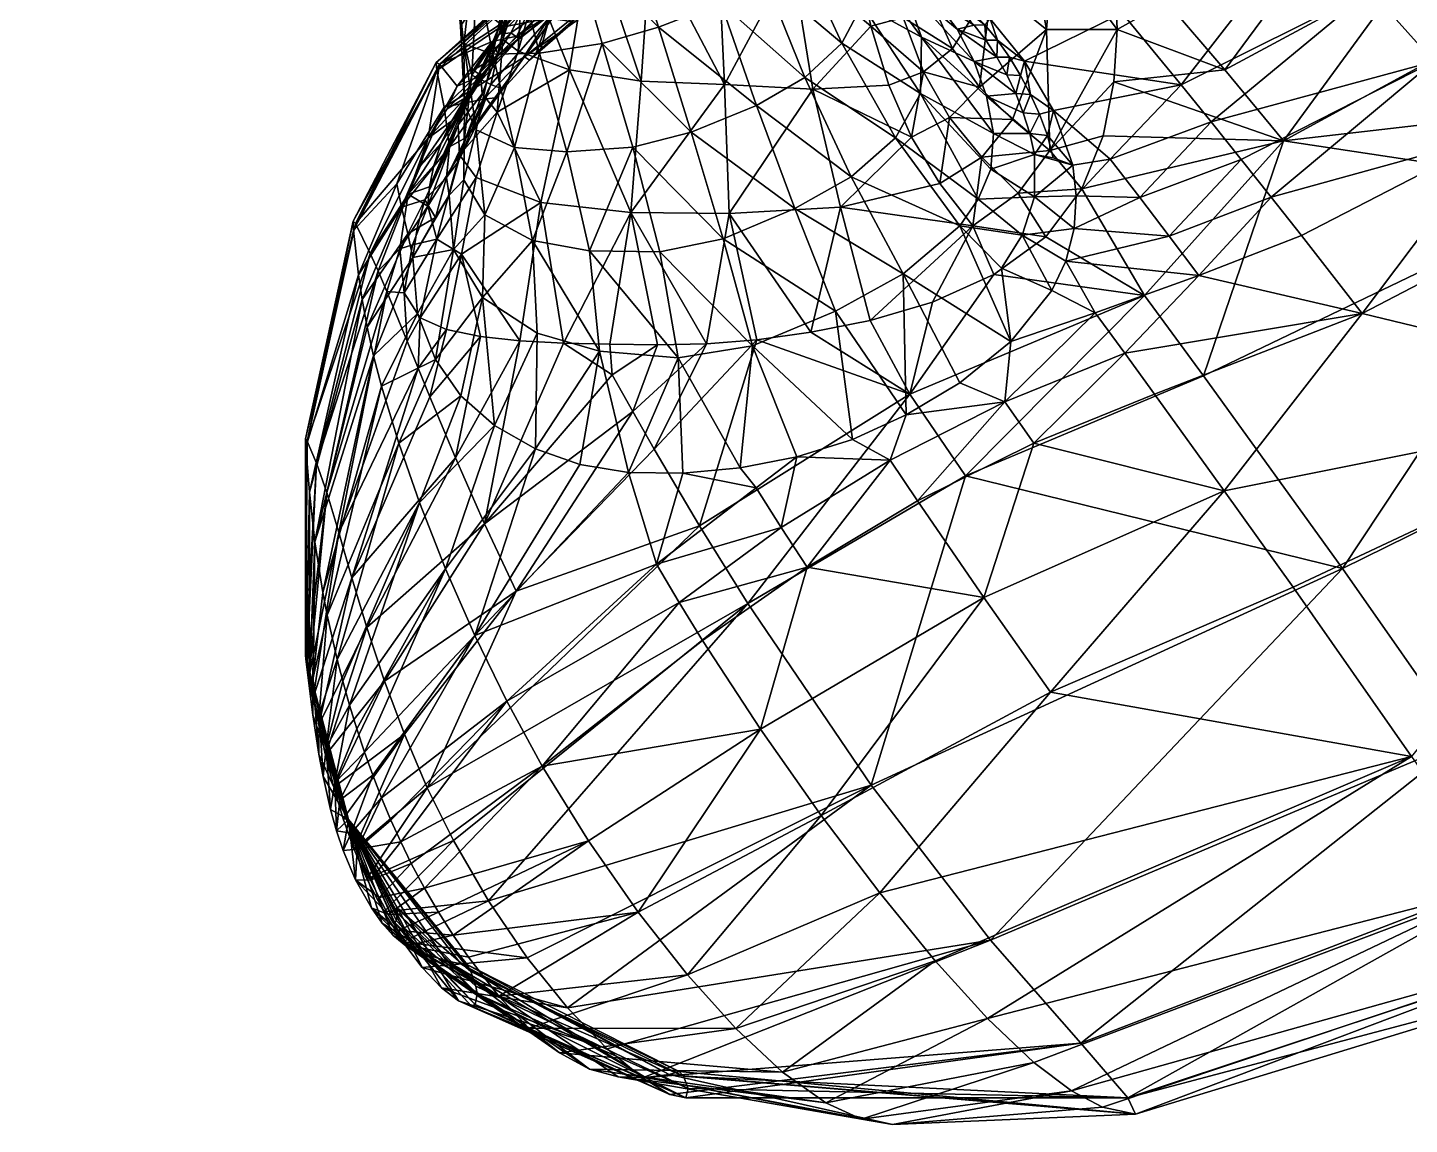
# Model space of a CAD drawing. Extents: x -12.5 to 6.2, y -8.7 to 9.9.
# Drawn here: x -11.25 to -5.4, y -8.71 to -4.06 of the extents above; entities that cross this region are included whole.
import ezdxf

# ---------------------------------------------------------------- set-up
doc = ezdxf.new("R2010")
doc.units = 0
doc.layers.add('OBJ001', color=253, linetype='CONTINUOUS')

# ---------------------------------------------------------------- blocks, each defined once
blk = doc.blocks.new('OBJECT__0')
at = {"layer": 'OBJ001', "color": 253}
mesh = blk.add_polyface(dxfattribs=at)
corners = [(-9.52124, -4.209106, -7.496587), (-8.901859, -3.675706, -7.879607), (-9.518511, -4.242079, -7.844202), (-9.50822, -4.216487, -7.125957), (-9.433388, -4.309454, -6.694814), (-9.284229, -4.119644, -6.708961), (-9.428022, -4.473438, -6.384058), (-9.334075, -4.248829, -6.321362), (-9.279944, -4.122041, -6.300975), (-9.292383, -4.167626, -6.355862), (-9.384477, -4.352836, -6.431524), (-9.298624, -4.230077, -6.448175), (-9.25806, -4.17731, -6.556199), (-9.365708, -4.2409, -6.663258), (-9.331092, -4.264482, -6.554528), (-9.234625, -4.057561, -8.998099), (-9.355632, -3.95998, -9.267819), (-9.37056, -4.262301, -9.172364), (-9.436891, -3.707478, -9.553592), (-9.418515, -4.055297, -9.489915), (-9.354692, -3.643087, -9.337654), (-9.402337, -4.387775, -9.390311), (-9.449065, -3.750139, -9.80561), (-9.405188, -4.129209, -9.755573), (-9.362197, -3.764981, -10.08075), (-9.282098, -4.173834, -10.042896), (-9.352859, -4.49458, -9.659228), (-9.396365, -3.316693, -9.448749), (-9.32308, -3.294863, -9.328523), (-9.444312, -3.330975, -9.581883), (-9.466879, -3.337697, -9.722308), (-9.460706, -3.335858, -9.864658), (-9.426859, -3.325777, -10.002783), (-9.367423, -3.308073, -10.130555), (-10.941293, -2.33176, -8.679273), (-11.122852, -2.456431, -8.527037), (-11.143205, -2.48595, -8.575859), (-11.164877, -2.510327, -8.626683), (-10.976068, -2.374781, -8.7667), (-9.414619, -2.826213, -9.526638), (-9.263545, -2.781246, -9.323244), (-9.424184, -2.37276, -9.577896), (-9.286426, -2.32878, -9.389924), (-11.053409, -2.412511, -8.942985), (-11.013311, -2.400943, -8.853536), (-11.253264, -2.552127, -8.827421), (-11.208028, -2.541361, -8.725657), (-9.464586, -2.841371, -9.802284), (-9.475167, -2.384393, -9.832072), (-9.395433, -2.82091, -10.059474), (-9.414879, -2.356769, -10.070039), (-9.212188, -2.765207, -10.28394), (-9.283843, -3.283176, -10.243393)]
mesh.append_faces([[corners[k] for k in face] for face in [(0, 1, 2), (3, 4, 5), (6, 7, 8), (8, 9, 10), (10, 9, 11), (12, 13, 14), (4, 14, 13), (13, 5, 4), (15, 16, 17), (16, 18, 19), (20, 18, 16), (17, 19, 21), (16, 19, 17), (19, 22, 23), (18, 22, 19), (19, 23, 21), (23, 24, 25), (22, 24, 23), (23, 25, 26), (27, 20, 28), (29, 18, 27), (30, 18, 29), (31, 22, 30), (32, 22, 31), (33, 24, 32), (20, 27, 18), (18, 30, 22), (22, 32, 24), (34, 35, 36), (36, 37, 38), (39, 40, 41), (42, 41, 40), (43, 44, 45), (44, 38, 46), (47, 41, 48), (39, 41, 47), (49, 48, 50), (47, 48, 49), (49, 50, 51), (39, 27, 28), (39, 29, 27), (47, 30, 29), (47, 31, 30), (49, 32, 31), (49, 33, 32), (49, 52, 33), (28, 40, 39), (29, 39, 47), (31, 47, 49)]])
mesh = blk.add_polyface(dxfattribs=at)
corners = [(-9.50822, -4.216487, -7.125957), (-8.904717, -3.653893, -7.50676), (-9.52124, -4.209106, -7.496587), (-9.518511, -4.242079, -7.844202), (-8.865776, -3.794579, -8.344603), (-9.488497, -4.397712, -8.273424), (-9.284229, -4.119644, -6.708961), (-9.113418, -3.957725, -6.706451), (-9.334075, -4.248829, -6.321362), (-9.327565, -4.341023, -6.237154), (-9.239566, -4.11056, -6.149558), (-9.262706, -4.419616, -6.10573), (-9.173971, -4.160127, -6.022404), (-9.157028, -3.857786, -6.057882), (-9.21027, -3.94376, -6.197097), (-9.205995, -4.083044, -6.361866), (-9.292383, -4.167626, -6.355862), (-9.255197, -4.088392, -6.315405), (-9.217027, -4.002094, -6.277964), (-9.133068, -3.940214, -6.287568), (-9.240745, -4.029464, -6.261765), (-9.279944, -4.122041, -6.300975), (-9.298624, -4.230077, -6.448175), (-9.154971, -3.812841, -6.187974), (-9.17498, -3.902324, -6.242058), (-9.25806, -4.17731, -6.556199), (-9.331092, -4.264482, -6.554528), (-9.171834, -4.106754, -6.44129), (-9.397785, -4.358132, -6.548551), (-9.179865, -4.096859, -6.555257), (-9.365708, -4.2409, -6.663258), (-9.044225, -4.021283, -8.839196), (-9.234625, -4.057561, -8.998099), (-9.289804, -4.302551, -8.8885), (-9.23955, -4.322187, -8.7281), (-9.126083, -4.199462, -8.657455), (-9.273601, -4.359058, -8.642559), (-9.195664, -3.789014, -9.08249), (-9.354692, -3.643087, -9.337654), (-9.355632, -3.95998, -9.267819), (-9.182223, -3.519939, -9.149345), (-9.37056, -4.262301, -9.172364), (-9.282098, -4.173834, -10.042896), (-9.194092, -3.741984, -10.294948), (-9.084497, -4.169711, -10.258016), (-9.362197, -3.764981, -10.08075), (-9.32308, -3.294863, -9.328523), (-9.227236, -3.266314, -9.227165), (-9.283843, -3.283176, -10.243393), (-9.367423, -3.308073, -10.130555), (-9.18129, -3.252628, -10.338504), (-9.147844, -4.185086, -8.585567), (-9.263545, -2.781246, -9.323244), (-9.024797, -2.710299, -9.197487), (-9.286426, -2.32878, -9.389924), (-9.212188, -2.765207, -10.28394), (-9.414879, -2.356769, -10.070039), (-9.249894, -2.292392, -10.280663), (-9.113787, -3.232521, -9.148104), (-9.395433, -2.82091, -10.059474)]
mesh.append_faces([[corners[k] for k in face] for face in [(0, 1, 2), (3, 4, 5), (0, 6, 7), (8, 9, 10), (9, 11, 10), (12, 10, 11), (10, 12, 13), (14, 8, 10), (14, 10, 13), (15, 16, 17), (17, 18, 19), (17, 19, 15), (17, 20, 18), (21, 20, 17), (21, 8, 20), (16, 21, 17), (22, 16, 15), (20, 23, 24), (20, 14, 23), (8, 14, 20), (18, 20, 24), (25, 26, 27), (27, 26, 28), (28, 22, 27), (6, 25, 29), (30, 25, 6), (22, 15, 27), (29, 7, 6), (31, 32, 33), (33, 34, 31), (35, 34, 36), (37, 38, 39), (40, 38, 37), (37, 39, 32), (32, 41, 33), (42, 43, 44), (45, 43, 42), (46, 40, 47), (48, 43, 49), (50, 43, 48), (35, 36, 51), (40, 46, 38), (45, 49, 43), (52, 53, 54), (55, 56, 57), (52, 47, 58), (52, 46, 47), (55, 50, 48), (48, 59, 55)]])
mesh = blk.add_polyface(dxfattribs=at)
corners = [(-4.877139, -4.418866, -4.502446), (-4.280936, -3.518342, -4.561365), (-5.143867, -4.112108, -4.648657), (-5.407192, -3.82299, -4.854149), (-5.562763, -3.901801, -10.121299), (-4.697063, -3.305739, -10.216834), (-5.293848, -4.204002, -10.333496), (-4.402786, -3.603197, -10.437523), (-5.027153, -4.514798, -10.48032), (-6.179883, -4.239137, -4.965822), (-5.668889, -3.548694, -5.116736), (-6.42674, -3.950848, -5.216251), (-5.93016, -4.540232, -4.769841), (-6.826993, -3.742005, -9.471678), (-6.054996, -3.369209, -9.557382), (-6.614879, -3.999705, -9.749472), (-6.665167, -4.618498, -10.073528), (-6.237662, -4.460566, -10.117662), (-6.539821, -4.781654, -10.165587), (-6.109602, -4.619835, -10.21136), (-6.364831, -4.303928, -10.009119), (-5.828147, -3.612942, -9.848763), (-5.982286, -4.779778, -10.289017), (-6.694754, -4.519083, -4.984566), (-6.785757, -4.744872, -4.910182), (-6.649232, -4.290915, -5.088474), (-6.635869, -4.068941, -5.217216), (-6.644583, -3.859157, -5.366069), (-6.675925, -3.669484, -5.530702), (-7.02809, -4.202973, -9.751797), (-7.174026, -4.02332, -9.57839), (-6.906096, -4.411797, -9.91188), (-6.824135, -4.644664, -10.047762), (-4.611024, -4.739448, -4.421637), (-6.935131, -4.068782, -5.288873), (-6.905154, -3.707145, -5.548386), (-7.009057, -3.666682, -5.572412), (-6.921632, -4.581717, -5.011135), (-6.906823, -4.61234, -10.022132), (-6.98663, -4.599018, -10.020875), (-6.931374, -4.518735, -9.970419), (-6.965007, -4.427453, -9.913289), (-7.002479, -4.34424, -9.855433)]
mesh.append_faces([[corners[k] for k in face] for face in [(0, 1, 2), (3, 2, 1), (4, 5, 6), (7, 6, 5), (6, 7, 8), (9, 10, 11), (3, 10, 9), (12, 3, 9), (2, 3, 12), (13, 14, 15), (16, 17, 18), (19, 18, 17), (20, 17, 16), (6, 19, 17), (17, 20, 4), (17, 4, 6), (15, 21, 20), (4, 20, 21), (22, 19, 6), (22, 6, 8), (12, 23, 24), (12, 25, 23), (9, 26, 25), (11, 27, 26), (11, 28, 27), (15, 29, 30), (20, 31, 29), (16, 32, 31), (12, 0, 2), (12, 33, 0), (26, 9, 11), (25, 12, 9), (30, 13, 15), (31, 20, 16), (29, 15, 20), (34, 35, 36), (35, 27, 28), (35, 26, 27), (37, 25, 26), (37, 23, 25), (37, 24, 23), (26, 35, 34), (34, 37, 26), (38, 39, 40), (32, 40, 31), (40, 32, 38), (38, 32, 39), (41, 31, 40), (42, 31, 41)]])
mesh = blk.add_polyface(dxfattribs=at)
corners = [(-8.887733, -3.664376, -7.111186), (-8.904717, -3.653893, -7.50676), (-9.50822, -4.216487, -7.125957), (-8.479328, -3.570942, -8.358772), (-8.865776, -3.794579, -8.344603), (-8.901859, -3.675706, -7.879607), (-9.52124, -4.209106, -7.496587), (-8.447813, -3.641517, -8.54642), (-8.836581, -3.869635, -8.529667), (-8.924345, -3.817707, -6.69239), (-8.721202, -3.694472, -6.676631), (-9.113418, -3.957725, -6.706451), (-8.587831, -3.788144, -8.667004), (-8.862601, -3.661134, -5.57279), (-9.035541, -3.613133, -5.832653), (-9.098342, -3.885954, -5.927164), (-9.124619, -3.70787, -6.122677), (-9.21027, -3.94376, -6.197097), (-9.157028, -3.857786, -6.057882), (-9.081515, -3.598633, -5.972255), (-9.04956, -3.750283, -6.228283), (-9.131538, -3.795316, -6.209728), (-9.041229, -3.564412, -6.154896), (-9.154971, -3.812841, -6.187974), (-9.066136, -3.575787, -6.126022), (-9.17498, -3.902324, -6.242058), (-9.133068, -3.940214, -6.287568), (-8.921716, -3.900904, -6.324436), (-9.002773, -3.866566, -6.273954), (-8.848152, -3.787051, -6.252044), (-8.703163, -3.421681, -6.1756), (-8.641108, -3.750133, -6.414578), (-8.768096, -3.785889, -6.541476), (-8.879473, -3.858146, -6.5439), (-8.834784, -3.869043, -6.410774), (-8.985489, -3.933543, -6.547915), (-8.738487, -3.797349, -6.308875), (-8.66894, -3.694431, -6.237725), (-8.560349, -3.693964, -6.318423), (-8.664111, -3.723464, -6.541827), (-8.602297, -3.659403, -6.607122), (-8.556557, -3.662916, -6.54566), (-8.966893, -3.587015, -8.997341), (-9.195664, -3.789014, -9.08249), (-8.997502, -3.812619, -8.92767), (-9.194092, -3.741984, -10.294948), (-8.947338, -3.6862, -10.449278), (-9.084497, -4.169711, -10.258016), (-8.716087, -3.615687, -10.498554), (-8.579313, -4.059167, -10.460849), (-8.46111, -3.636994, -8.860405), (-8.771449, -3.646697, -8.92251), (-8.774251, -3.815916, -8.843642), (-8.776612, -3.915074, -8.752323), (-8.598149, -3.807895, -8.761425), (-8.588884, -3.809776, -8.711754), (-8.778764, -3.924266, -8.697273)]
mesh.append_faces([[corners[k] for k in face] for face in [(0, 1, 2), (3, 4, 5), (1, 5, 6), (4, 7, 8), (3, 7, 4), (0, 9, 10), (0, 11, 9), (12, 8, 7), (13, 14, 15), (16, 17, 18), (16, 18, 19), (18, 15, 19), (14, 19, 15), (20, 21, 22), (23, 16, 24), (17, 16, 23), (21, 23, 22), (25, 23, 21), (25, 21, 20), (25, 20, 26), (27, 28, 29), (28, 26, 20), (30, 29, 28), (30, 28, 20), (31, 32, 33), (33, 34, 31), (9, 33, 32), (9, 35, 33), (36, 37, 38), (36, 29, 37), (27, 29, 36), (34, 27, 36), (31, 36, 38), (34, 36, 31), (39, 32, 31), (40, 39, 41), (10, 39, 40), (10, 32, 39), (32, 10, 9), (42, 43, 44), (45, 46, 47), (48, 49, 46), (50, 51, 52), (53, 54, 52), (52, 54, 50), (54, 53, 55), (51, 42, 44), (51, 44, 52), (56, 12, 55)]])
mesh = blk.add_polyface(dxfattribs=at)
corners = [(-7.012941, -3.510795, -9.16077), (-7.335329, -3.869134, -9.394166), (-7.515812, -3.73351, -9.19277), (-7.318613, -3.541682, -5.417847), (-7.486994, -3.715992, -5.259079), (-7.424573, -3.944256, -5.234287), (-7.334007, -4.149551, -5.199496), (-7.166237, -3.881808, -5.3652), (-7.506777, -4.52459, -5.088576), (-7.456471, -4.24856, -5.149988), (-7.603059, -4.304931, -5.133054), (-7.345925, -4.441961, -5.103141), (-7.218985, -4.312778, -5.155386), (-7.38763, -4.722331, -5.025554), (-7.209785, -4.610155, -5.039856), (-7.542882, -4.01817, -5.183334), (-7.602092, -3.771321, -5.203343), (-7.68019, -4.054234, -5.160194), (-7.574677, -4.528793, -10.208188), (-7.802941, -4.126802, -10.221026), (-7.468801, -4.339784, -10.096592), (-7.170807, -4.660528, -10.098564), (-7.224346, -4.788758, -10.148629), (-7.716065, -3.964308, -10.084402), (-7.464505, -4.101122, -9.912368), (-7.160316, -4.509442, -10.021349), (-7.699849, -3.781222, -9.888922), (-7.54408, -3.876235, -9.683336), (-7.189769, -4.351635, -9.919774), (-7.241498, -4.204337, -9.805906), (-7.313255, -4.067585, -9.68109), (-7.400928, -3.95349, -9.555255), (-7.504741, -3.845394, -9.413233), (-7.694844, -3.699599, -9.426462), (-7.408475, -3.876447, -9.399968), (-7.310583, -3.930812, -9.463996), (-7.349949, -3.932656, -9.471964), (-7.241376, -4.050108, -9.606331), (-7.626688, -3.744894, -9.257748), (-7.508049, -3.765692, -9.235343), (-7.540731, -3.768613, -9.242961), (-7.582217, -3.717716, -9.154085), (-7.612384, -3.721962, -9.163218), (-7.437924, -3.818304, -9.315061), (-7.472932, -3.82054, -9.322221), (-7.724912, -3.634494, -8.988221)]
mesh.append_faces([[corners[k] for k in face] for face in [(0, 1, 2), (3, 4, 5), (5, 6, 7), (5, 7, 3), (8, 9, 10), (11, 9, 8), (11, 12, 9), (6, 9, 12), (13, 11, 8), (14, 11, 13), (15, 5, 16), (4, 16, 5), (9, 6, 15), (5, 15, 6), (10, 9, 17), (15, 17, 9), (18, 19, 20), (21, 22, 20), (20, 22, 18), (20, 23, 24), (24, 25, 20), (24, 26, 27), (28, 24, 29), (30, 29, 27), (27, 29, 24), (30, 27, 31), (32, 31, 33), (33, 31, 27), (34, 35, 36), (36, 37, 31), (31, 37, 30), (34, 36, 32), (32, 36, 31), (32, 33, 38), (39, 40, 41), (42, 41, 40), (35, 34, 43), (44, 43, 34), (43, 44, 39), (40, 39, 44), (34, 32, 44), (40, 44, 38), (38, 44, 32), (40, 38, 42), (2, 41, 45), (1, 43, 2), (41, 2, 39), (43, 1, 35), (39, 2, 43)]])
mesh = blk.add_polyface(dxfattribs=at)
corners = [(-6.826993, -3.742005, -9.471678), (-7.174026, -4.02332, -9.57839), (-7.335329, -3.869134, -9.394166), (-7.012941, -3.510795, -9.16077), (-7.009057, -3.666682, -5.572412), (-7.098315, -3.597208, -5.587604), (-7.166237, -3.881808, -5.3652), (-6.935131, -4.068782, -5.288873), (-7.318613, -3.541682, -5.417847), (-7.334007, -4.149551, -5.199496), (-7.218985, -4.312778, -5.155386), (-7.078779, -4.450648, -5.095005), (-7.05548, -4.762619, -4.960117), (-6.921632, -4.581717, -5.011135), (-7.209785, -4.610155, -5.039856), (-7.345925, -4.441961, -5.103141), (-7.170807, -4.660528, -10.098564), (-7.468801, -4.339784, -10.096592), (-7.160316, -4.509442, -10.021349), (-7.189769, -4.351635, -9.919774), (-7.464505, -4.101122, -9.912368), (-7.005508, -4.51015, -9.971261), (-6.931374, -4.518735, -9.970419), (-6.98663, -4.599018, -10.020875), (-6.965007, -4.427453, -9.913289), (-7.033322, -4.42203, -9.915843), (-7.045013, -4.263685, -9.793979), (-7.102774, -4.261496, -9.798772), (-7.092129, -4.186769, -9.729815), (-7.145045, -4.185485, -9.735471), (-7.143342, -4.11447, -9.663837), (-7.191881, -4.11399, -9.670341), (-7.002479, -4.34424, -9.855433), (-7.065417, -4.340764, -9.859232), (-7.241498, -4.204337, -9.805906), (-7.313255, -4.067585, -9.68109), (-7.196508, -4.04964, -9.598909), (-7.349949, -3.932656, -9.471964), (-7.310583, -3.930812, -9.463996), (-7.241376, -4.050108, -9.606331), (-7.02809, -4.202973, -9.751797), (-6.906096, -4.411797, -9.91188)]
mesh.append_faces([[corners[k] for k in face] for face in [(0, 1, 2), (2, 3, 0), (4, 5, 6), (4, 6, 7), (6, 5, 8), (6, 9, 10), (10, 11, 7), (10, 7, 6), (12, 13, 14), (11, 14, 13), (14, 11, 15), (10, 15, 11), (13, 7, 11), (16, 17, 18), (19, 18, 20), (21, 22, 23), (22, 21, 24), (25, 24, 21), (18, 23, 16), (23, 18, 21), (25, 21, 19), (19, 21, 18), (26, 27, 28), (29, 28, 27), (28, 29, 30), (31, 30, 29), (24, 25, 32), (33, 32, 25), (32, 33, 26), (27, 26, 33), (25, 19, 33), (27, 33, 34), (34, 33, 19), (27, 34, 29), (31, 29, 35), (35, 29, 34), (36, 37, 38), (30, 31, 36), (39, 36, 31), (37, 36, 39), (31, 35, 39), (1, 38, 2), (40, 30, 1), (41, 32, 40), (28, 40, 26), (30, 40, 28), (26, 40, 32), (38, 1, 36), (36, 1, 30)]])
mesh = blk.add_polyface(dxfattribs=at)
corners = [(-8.447813, -3.641517, -8.54642), (-8.270632, -3.649788, -8.707904), (-8.587831, -3.788144, -8.667004), (-7.68019, -4.054234, -5.160194), (-7.542882, -4.01817, -5.183334), (-7.734378, -3.793357, -5.171315), (-7.602092, -3.771321, -5.203343), (-7.506777, -4.52459, -5.088576), (-7.603059, -4.304931, -5.133054), (-7.925767, -4.321745, -5.175951), (-7.808793, -4.822251, -5.089222), (-8.013904, -3.769527, -5.170015), (-8.279996, -4.849094, -5.225538), (-8.300418, -4.301979, -5.286784), (-8.326583, -3.727184, -5.233858), (-8.696791, -4.844666, -5.426013), (-8.65257, -4.288163, -5.455928), (-8.613777, -3.704131, -5.36172), (-8.459032, -3.64484, -6.435727), (-8.556557, -3.662916, -6.54566), (-8.664111, -3.723464, -6.541827), (-8.641108, -3.750133, -6.414578), (-8.560349, -3.693964, -6.318423), (-8.579313, -4.059167, -10.460849), (-8.716087, -3.615687, -10.498554), (-8.315846, -3.956935, -10.43175), (-8.455867, -3.523147, -10.463922), (-8.441211, -4.503786, -10.381039), (-8.164611, -4.390884, -10.378202), (-8.002192, -4.827487, -10.29948), (-8.129507, -3.851662, -10.349476), (-7.959486, -4.272408, -10.322896), (-7.763577, -4.693933, -10.278034), (-7.802941, -4.126802, -10.221026), (-7.987421, -3.725342, -10.222617), (-7.574677, -4.528793, -10.208188), (-7.716065, -3.964308, -10.084402), (-7.906669, -3.589935, -10.066225), (-7.468801, -4.339784, -10.096592), (-7.699849, -3.781222, -9.888922), (-7.464505, -4.101122, -9.912368), (-7.751987, -3.615936, -9.66767), (-7.54408, -3.876235, -9.683336), (-7.694844, -3.699599, -9.426462), (-7.689581, -3.682929, -9.084806), (-7.582217, -3.717716, -9.154085), (-7.612384, -3.721962, -9.163218), (-7.764363, -3.669431, -9.10791), (-7.626688, -3.744894, -9.257748), (-8.409126, -3.709255, -8.77504), (-8.387797, -3.709403, -8.728635), (-8.219643, -3.642813, -8.812261), (-8.46111, -3.636994, -8.860405), (-8.598149, -3.807895, -8.761425), (-8.588884, -3.809776, -8.711754), (-7.724912, -3.634494, -8.988221)]
mesh.append_faces([[corners[k] for k in face] for face in [(0, 1, 2), (3, 4, 5), (6, 5, 4), (7, 8, 9), (7, 9, 10), (9, 8, 3), (3, 5, 11), (3, 11, 9), (12, 9, 13), (13, 11, 14), (9, 11, 13), (15, 13, 16), (16, 13, 17), (14, 17, 13), (18, 19, 20), (20, 21, 18), (21, 22, 18), (23, 24, 25), (26, 25, 24), (27, 23, 28), (25, 28, 23), (28, 29, 27), (25, 26, 30), (28, 25, 31), (30, 31, 25), (29, 28, 32), (31, 32, 28), (31, 30, 33), (34, 33, 30), (32, 31, 35), (33, 35, 31), (33, 34, 36), (37, 36, 34), (36, 38, 33), (36, 37, 39), (39, 40, 36), (41, 42, 39), (42, 41, 43), (44, 45, 46), (44, 46, 47), (47, 46, 48), (49, 50, 51), (49, 52, 53), (50, 49, 54), (53, 54, 49), (1, 50, 2), (44, 55, 45), (54, 2, 50)]])
mesh = blk.add_polyface(dxfattribs=at)
corners = [(-8.901859, -3.675706, -7.879607), (-8.865776, -3.794579, -8.344603), (-9.518511, -4.242079, -7.844202), (-8.880687, -3.968935, -8.631608), (-9.147844, -4.185086, -8.585567), (-8.836581, -3.869635, -8.529667), (-8.587831, -3.788144, -8.667004), (-9.113418, -3.957725, -6.706451), (-8.887733, -3.664376, -7.111186), (-9.50822, -4.216487, -7.125957), (-9.488497, -4.397712, -8.273424), (-8.957257, -4.240494, -5.725943), (-8.65257, -4.288163, -5.455928), (-8.862601, -3.661134, -5.57279), (-8.613777, -3.704131, -5.36172), (-9.173971, -4.160127, -6.022404), (-9.262706, -4.419616, -6.10573), (-9.098342, -3.885954, -5.927164), (-9.157028, -3.857786, -6.057882), (-9.133068, -3.940214, -6.287568), (-9.217027, -4.002094, -6.277964), (-9.17498, -3.902324, -6.242058), (-9.020812, -3.991534, -6.424777), (-9.179865, -4.096859, -6.555257), (-9.25806, -4.17731, -6.556199), (-9.171834, -4.106754, -6.44129), (-9.076083, -3.992506, -6.346806), (-9.002773, -3.866566, -6.273954), (-8.921716, -3.900904, -6.324436), (-9.205995, -4.083044, -6.361866), (-8.879473, -3.858146, -6.5439), (-8.985489, -3.933543, -6.547915), (-8.834784, -3.869043, -6.410774), (-9.085718, -4.012632, -6.552117), (-8.924345, -3.817707, -6.69239), (-8.997502, -3.812619, -8.92767), (-9.195664, -3.789014, -9.08249), (-9.234625, -4.057561, -8.998099), (-9.044225, -4.021283, -8.839196), (-9.097761, -4.167629, -8.729251), (-9.23955, -4.322187, -8.7281), (-9.126083, -4.199462, -8.657455), (-9.084497, -4.169711, -10.258016), (-8.947338, -3.6862, -10.449278), (-8.81777, -4.128657, -10.412175), (-8.579313, -4.059167, -10.460849), (-8.441211, -4.503786, -10.381039), (-8.588884, -3.809776, -8.711754), (-8.776612, -3.915074, -8.752323), (-8.778764, -3.924266, -8.697273), (-8.774251, -3.815916, -8.843642), (-8.947641, -4.03553, -8.739459), (-8.963687, -4.057265, -8.676597)]
mesh.append_faces([[corners[k] for k in face] for face in [(0, 1, 2), (1, 3, 4), (5, 6, 3), (7, 8, 9), (4, 10, 1), (3, 1, 5), (11, 12, 13), (14, 13, 12), (11, 15, 16), (17, 15, 11), (17, 11, 13), (17, 18, 15), (19, 20, 21), (22, 23, 24), (24, 25, 22), (26, 27, 28), (26, 19, 27), (29, 19, 26), (25, 29, 26), (22, 26, 28), (25, 26, 22), (30, 31, 32), (32, 31, 33), (33, 23, 22), (33, 22, 32), (7, 33, 31), (23, 33, 7), (7, 31, 34), (22, 28, 32), (35, 36, 37), (35, 37, 38), (39, 38, 40), (39, 40, 41), (42, 43, 44), (44, 43, 45), (45, 46, 44), (47, 48, 49), (50, 35, 38), (48, 50, 51), (39, 51, 38), (38, 51, 50), (49, 51, 52), (48, 51, 49), (52, 39, 41), (51, 39, 52), (3, 52, 4), (6, 49, 3), (4, 52, 41), (52, 3, 49)]])
mesh = blk.add_polyface(dxfattribs=at)
corners = [(-9.488497, -4.397712, -8.273424), (-9.320161, -4.364026, -8.549087), (-9.46597, -4.566835, -8.529743), (-9.147844, -4.185086, -8.585567), (-9.078368, -4.801635, -5.765486), (-8.696791, -4.844666, -5.426013), (-8.957257, -4.240494, -5.725943), (-8.65257, -4.288163, -5.455928), (-9.262706, -4.419616, -6.10573), (-9.35299, -4.695761, -6.137198), (-9.519146, -4.957197, -6.227878), (-9.422866, -4.600839, -6.284358), (-9.414639, -5.021115, -6.047602), (-9.327565, -4.341023, -6.237154), (-9.428022, -4.473438, -6.384058), (-9.334075, -4.248829, -6.321362), (-9.298624, -4.230077, -6.448175), (-9.455617, -4.455992, -6.535402), (-9.500167, -4.551161, -6.513439), (-9.384477, -4.352836, -6.431524), (-9.279944, -4.122041, -6.300975), (-9.397785, -4.358132, -6.548551), (-9.331092, -4.264482, -6.554528), (-9.433388, -4.309454, -6.694814), (-9.475168, -4.40563, -6.645917), (-9.354509, -4.481056, -8.743712), (-9.23955, -4.322187, -8.7281), (-9.289804, -4.302551, -8.8885), (-9.273601, -4.359058, -8.642559), (-9.394388, -4.527103, -8.64165), (-9.37056, -4.262301, -9.172364), (-9.403459, -4.541186, -9.0416), (-9.428146, -4.629541, -8.788798), (-9.466324, -4.771714, -8.863067), (-9.402337, -4.387775, -9.390311), (-9.403923, -4.706671, -9.250657), (-9.405188, -4.129209, -9.755573), (-9.352859, -4.49458, -9.659228), (-9.314969, -4.854511, -9.519457), (-9.448453, -5.002194, -9.069488), (-9.282098, -4.173834, -10.042896), (-9.189927, -4.569195, -9.946239), (-9.113821, -4.962663, -9.802068), (-9.084497, -4.169711, -10.258016), (-8.968481, -4.587052, -10.156407), (-8.871962, -5.006526, -10.008719), (-8.81777, -4.128657, -10.412175), (-8.688597, -4.56738, -10.316567), (-8.574444, -5.011932, -10.179282), (-8.441211, -4.503786, -10.381039)]
mesh.append_faces([[corners[k] for k in face] for face in [(0, 1, 2), (0, 3, 1), (4, 5, 6), (7, 6, 5), (8, 9, 4), (8, 4, 6), (10, 9, 11), (12, 9, 10), (11, 8, 13), (9, 8, 11), (14, 13, 15), (11, 13, 14), (16, 17, 18), (18, 19, 16), (20, 19, 14), (21, 17, 16), (22, 23, 24), (24, 21, 22), (12, 4, 9), (25, 26, 27), (28, 25, 29), (26, 25, 28), (27, 30, 31), (25, 27, 32), (33, 32, 31), (31, 32, 27), (25, 32, 29), (31, 34, 35), (30, 34, 31), (31, 35, 33), (34, 36, 37), (35, 37, 38), (34, 37, 35), (35, 38, 39), (37, 40, 41), (38, 41, 42), (37, 41, 38), (41, 43, 44), (40, 43, 41), (42, 44, 45), (41, 44, 42), (44, 46, 47), (43, 46, 44), (45, 47, 48), (44, 47, 45), (47, 46, 49), (1, 29, 2), (3, 28, 1), (29, 1, 28)]])
mesh = blk.add_polyface(dxfattribs=at)
corners = [(-9.863107, -4.890962, -7.159598), (-9.52124, -4.209106, -7.496587), (-9.873865, -4.881543, -7.489857), (-9.50822, -4.216487, -7.125957), (-9.518511, -4.242079, -7.844202), (-9.488497, -4.397712, -8.273424), (-9.688104, -4.723355, -8.221613), (-9.851256, -5.108443, -8.162109), (-9.871912, -4.920264, -7.793756), (-9.668763, -4.822708, -8.380452), (-9.556012, -4.529515, -6.658187), (-9.433388, -4.309454, -6.694814), (-9.801267, -5.017914, -6.751933), (-9.640468, -4.766798, -6.585665), (-9.768237, -5.091813, -6.605083), (-9.675487, -4.999348, -6.467157), (-9.642114, -4.935091, -8.538917), (-9.569917, -4.791165, -8.555995), (-9.60289, -4.911187, -8.594934), (-9.46597, -4.566835, -8.529743), (-9.556659, -4.817886, -6.382138), (-9.422866, -4.600839, -6.284358), (-9.428022, -4.473438, -6.384058), (-9.519146, -4.957197, -6.227878), (-9.500167, -4.551161, -6.513439), (-9.532084, -4.645745, -6.479909), (-9.384477, -4.352836, -6.431524), (-9.550767, -4.736157, -6.435329), (-9.455617, -4.455992, -6.535402), (-9.587687, -4.646492, -6.594527), (-9.397785, -4.358132, -6.548551), (-9.475168, -4.40563, -6.645917), (-9.622142, -4.981174, -6.382032), (-9.394388, -4.527103, -8.64165), (-9.428146, -4.629541, -8.788798), (-9.478094, -4.696241, -8.670908), (-9.466324, -4.771714, -8.863067), (-9.525162, -4.865809, -8.736024), (-9.403923, -4.706671, -9.250657), (-9.448453, -5.002194, -9.069488), (-9.620387, -5.035425, -8.655686)]
mesh.append_faces([[corners[k] for k in face] for face in [(0, 1, 2), (3, 1, 0), (4, 5, 6), (6, 7, 8), (6, 8, 4), (2, 4, 8), (1, 4, 2), (9, 6, 5), (6, 9, 7), (3, 10, 11), (12, 13, 10), (14, 15, 13), (16, 17, 18), (9, 19, 17), (13, 12, 14), (10, 3, 0), (10, 0, 12), (17, 16, 9), (19, 9, 5), (20, 21, 22), (23, 21, 20), (24, 25, 26), (26, 25, 27), (27, 20, 22), (27, 22, 26), (13, 27, 25), (20, 27, 13), (28, 10, 29), (29, 24, 28), (24, 29, 13), (13, 25, 24), (30, 31, 10), (10, 28, 30), (29, 10, 13), (31, 11, 10), (32, 23, 20), (15, 32, 20), (20, 13, 15), (33, 34, 35), (35, 36, 37), (34, 36, 35), (36, 38, 39), (18, 37, 40), (17, 37, 18), (19, 35, 17), (35, 19, 33), (37, 17, 35), (36, 40, 37), (39, 40, 36)]])
mesh = blk.add_polyface(dxfattribs=at)
corners = [(-7.27904, -5.961304, -4.748414), (-6.519757, -5.197001, -4.725134), (-7.513988, -5.615184, -4.819339), (-8.687695, -5.688984, -5.17992), (-8.37629, -5.401773, -5.116845), (-8.583419, -5.406156, -5.208479), (-8.597236, -5.847469, -5.100828), (-8.162538, -5.384594, -5.041758), (-7.933294, -5.35248, -4.97925), (-7.681904, -5.302394, -4.926422), (-7.417732, -5.224256, -4.88625), (-7.158323, -5.107602, -4.864161), (-7.111758, -5.647054, -10.266836), (-7.302989, -5.566982, -10.226017), (-7.086602, -5.391455, -10.231665), (-7.53023, -5.703064, -10.204121), (-7.24794, -4.901432, -4.947192), (-7.209785, -4.610155, -5.039856), (-7.38763, -4.722331, -5.025554), (-7.05548, -4.762619, -4.960117), (-7.808793, -4.822251, -5.089222), (-7.506777, -4.52459, -5.088576), (-7.925767, -4.321745, -5.175951), (-8.279996, -4.849094, -5.225538), (-8.300418, -4.301979, -5.286784), (-8.696791, -4.844666, -5.426013), (-6.937901, -4.947476, -4.869496), (-8.574444, -5.011932, -10.179282), (-8.688597, -4.56738, -10.316567), (-8.305562, -4.955861, -10.267808), (-8.441211, -4.503786, -10.381039), (-8.495865, -5.460831, -10.032226), (-8.18169, -5.410474, -10.14497), (-8.002192, -4.827487, -10.29948), (-7.830068, -5.263192, -10.208559), (-7.54293, -5.104605, -10.220841), (-7.763577, -4.693933, -10.278034), (-7.302123, -4.901122, -10.186197), (-7.574677, -4.528793, -10.208188), (-7.224346, -4.788758, -10.148629), (-7.125507, -5.080857, -10.185464), (-7.037863, -4.941375, -10.15379), (-7.170807, -4.660528, -10.098564), (-6.985654, -4.778594, -10.101798), (-7.758012, -5.806404, -10.170684), (-8.23373, -5.927408, -10.05729)]
mesh.append_faces([[corners[k] for k in face] for face in [(0, 1, 2), (3, 4, 5), (6, 7, 4), (2, 8, 7), (2, 9, 8), (2, 10, 9), (2, 11, 10), (12, 13, 14), (12, 15, 13), (4, 3, 6), (16, 17, 18), (19, 17, 16), (20, 18, 21), (20, 22, 23), (23, 24, 25), (16, 11, 26), (16, 10, 11), (16, 9, 10), (20, 8, 9), (23, 7, 8), (23, 4, 7), (25, 5, 4), (20, 16, 18), (8, 20, 23), (4, 23, 25), (20, 9, 16), (27, 28, 29), (30, 29, 28), (31, 27, 32), (29, 32, 27), (29, 30, 33), (32, 29, 34), (33, 34, 29), (34, 33, 35), (36, 35, 33), (35, 36, 37), (38, 37, 36), (37, 38, 39), (40, 37, 41), (39, 41, 37), (42, 43, 39), (13, 35, 14), (15, 35, 13), (44, 34, 15), (32, 45, 31), (34, 44, 32), (35, 15, 34), (37, 14, 35), (40, 14, 37)]])
mesh = blk.add_polyface(dxfattribs=at)
corners = [(-5.680302, -6.353675, -4.721878), (-4.611024, -4.739448, -4.421637), (-6.270185, -5.536728, -4.650399), (-4.005366, -5.528296, -4.501251), (-6.603586, -5.440837, -10.310314), (-6.728176, -5.269502, -10.264997), (-6.289054, -5.111311, -10.303249), (-5.597702, -5.273441, -10.428895), (-6.477956, -5.614117, -10.340143), (-5.854424, -4.942092, -10.351408), (-5.027153, -4.514798, -10.48032), (-4.761282, -4.837097, -10.561406), (-5.982286, -4.779778, -10.289017), (-6.414878, -4.94535, -10.241908), (-6.539821, -4.781654, -10.165587), (-6.109602, -4.619835, -10.21136), (-6.181509, -6.02515, -10.347778), (-4.161119, -5.619963, -10.483419), (-6.519757, -5.197001, -4.725134), (-7.27904, -5.961304, -4.748414), (-7.111758, -5.647054, -10.266836), (-6.989391, -5.822011, -10.295921), (-6.937901, -4.947476, -4.869496), (-7.158323, -5.107602, -4.864161), (-6.785757, -4.744872, -4.910182), (-6.665167, -4.618498, -10.073528), (-6.808925, -4.773303, -10.104659), (-6.824135, -4.644664, -10.047762), (-6.817599, -4.912584, -10.153387), (-6.853283, -5.050551, -10.190137), (-6.91288, -5.175172, -10.21347), (-7.086602, -5.391455, -10.231665), (-5.93016, -4.540232, -4.769841), (-7.513988, -5.615184, -4.819339), (-7.05548, -4.762619, -4.960117), (-7.24794, -4.901432, -4.947192), (-6.921632, -4.581717, -5.011135), (-7.037863, -4.941375, -10.15379), (-7.224346, -4.788758, -10.148629), (-6.985654, -4.778594, -10.101798), (-7.170807, -4.660528, -10.098564), (-6.98663, -4.599018, -10.020875), (-7.125507, -5.080857, -10.185464)]
mesh.append_faces([[corners[k] for k in face] for face in [(0, 1, 2), (3, 1, 0), (4, 5, 6), (7, 8, 4), (6, 9, 7), (7, 4, 6), (9, 10, 7), (11, 7, 10), (10, 9, 12), (13, 12, 6), (9, 6, 12), (14, 15, 13), (12, 13, 15), (16, 8, 7), (7, 11, 17), (17, 16, 7), (2, 18, 19), (20, 4, 21), (8, 21, 4), (18, 22, 23), (18, 24, 22), (25, 26, 27), (14, 28, 26), (13, 29, 28), (5, 30, 29), (5, 31, 30), (32, 2, 1), (26, 25, 14), (20, 5, 4), (29, 6, 5), (29, 13, 6), (28, 14, 13), (23, 33, 18), (32, 18, 2), (32, 24, 18), (20, 31, 5), (34, 22, 24), (22, 34, 35), (24, 36, 34), (37, 38, 39), (39, 40, 41), (26, 39, 27), (28, 39, 26), (29, 37, 28), (30, 37, 29), (31, 42, 30), (37, 30, 42), (39, 28, 37), (41, 27, 39)]])
mesh = blk.add_polyface(dxfattribs=at)
corners = [(-8.405484, -6.172772, -4.979715), (-8.597236, -5.847469, -5.100828), (-9.182609, -6.449808, -5.366837), (-8.687695, -5.688984, -5.17992), (-8.775509, -5.532273, -5.271317), (-9.317062, -6.164957, -5.519077), (-9.597672, -5.504368, -6.053416), (-9.477795, -5.341303, -5.956468), (-9.589112, -5.290536, -6.139634), (-9.54808, -5.625888, -5.932851), (-9.334464, -5.37071, -5.773889), (-9.440321, -5.88424, -5.712735), (-9.166835, -5.388405, -5.602211), (-8.981797, -5.398064, -5.450071), (-8.785622, -5.403329, -5.319003), (-8.583419, -5.406156, -5.208479), (-8.588508, -6.336084, -9.963555), (-8.706859, -5.947122, -9.864693), (-8.476663, -5.950429, -9.970475), (-9.358034, -6.63857, -9.500266), (-8.913596, -5.912838, -9.741139), (-9.101223, -5.846642, -9.594806), (-9.481647, -6.355994, -9.350845), (-9.274088, -5.747596, -9.42068), (-9.592586, -6.073632, -9.160084), (-9.416993, -5.621652, -9.233722), (-9.680408, -5.822601, -8.956354), (-9.524279, -5.468317, -9.041462), (-8.696791, -4.844666, -5.426013), (-9.078368, -4.801635, -5.765486), (-9.414639, -5.021115, -6.047602), (-9.519146, -4.957197, -6.227878), (-9.448453, -5.002194, -9.069488), (-9.314969, -4.854511, -9.519457), (-9.32589, -5.205511, -9.345243), (-9.113821, -4.962663, -9.802068), (-9.094085, -5.356236, -9.631484), (-8.829576, -5.432606, -9.846695), (-8.871962, -5.006526, -10.008719), (-8.495865, -5.460831, -10.032226), (-8.574444, -5.011932, -10.179282), (-9.600784, -5.272276, -8.834907), (-9.620387, -5.035425, -8.655686)]
mesh.append_faces([[corners[k] for k in face] for face in [(0, 1, 2), (2, 1, 3), (3, 4, 5), (3, 5, 2), (6, 7, 8), (9, 10, 7), (11, 12, 10), (5, 13, 12), (4, 14, 13), (4, 15, 14), (16, 17, 18), (19, 20, 17), (19, 21, 20), (22, 23, 21), (24, 25, 23), (26, 27, 25), (12, 11, 5), (13, 5, 4), (15, 4, 3), (7, 6, 9), (10, 9, 11), (23, 22, 24), (28, 14, 15), (28, 13, 14), (29, 12, 13), (30, 10, 12), (30, 7, 10), (30, 8, 7), (13, 28, 29), (8, 30, 31), (30, 12, 29), (32, 33, 34), (34, 35, 36), (33, 35, 34), (36, 35, 37), (38, 37, 35), (37, 38, 39), (40, 39, 38), (20, 37, 17), (21, 37, 20), (23, 36, 21), (25, 34, 23), (27, 34, 25), (41, 32, 27), (42, 32, 41), (34, 27, 32), (36, 23, 34), (37, 21, 36), (39, 17, 37)]])
mesh = blk.add_polyface(dxfattribs=at)
corners = [(-9.879314, -6.393396, -6.273399), (-9.54808, -5.625888, -5.932851), (-9.597672, -5.504368, -6.053416), (-9.644197, -5.389814, -6.179914), (-9.935035, -6.200843, -6.466422), (-9.440321, -5.88424, -5.712735), (-9.985723, -6.031935, -6.68927), (-9.7307, -5.179412, -6.45935), (-9.768237, -5.091813, -6.605083), (-9.801267, -5.017914, -6.751933), (-10.02893, -5.907619, -6.928199), (-10.068542, -5.813902, -7.261942), (-9.873865, -4.881543, -7.489857), (-10.075483, -5.804741, -7.517608), (-9.863107, -4.890962, -7.159598), (-10.073764, -5.839221, -7.735577), (-9.851256, -5.108443, -8.162109), (-10.058415, -6.029743, -8.014007), (-9.871912, -4.920264, -7.793756), (-10.035401, -6.241184, -8.235268), (-9.814332, -5.330106, -8.452106), (-9.786856, -5.452851, -8.592668), (-9.753594, -5.580899, -8.728008), (-10.002105, -6.455701, -8.434867), (-9.835652, -5.213875, -8.307423), (-9.642114, -4.935091, -8.538917), (-9.668763, -4.822708, -8.380452), (-9.983842, -6.551053, -8.516098), (-9.680408, -5.822601, -8.956354), (-10.075764, -6.723019, -7.364692), (-10.074808, -6.737453, -7.607576), (-9.658028, -5.184889, -6.313479), (-9.675487, -4.999348, -6.467157), (-9.589112, -5.290536, -6.139634), (-9.600784, -5.272276, -8.834907), (-9.524279, -5.468317, -9.041462), (-9.620387, -5.035425, -8.655686), (-9.60289, -4.911187, -8.594934), (-9.416993, -5.621652, -9.233722), (-9.592586, -6.073632, -9.160084), (-9.519146, -4.957197, -6.227878), (-9.622142, -4.981174, -6.382032)]
mesh.append_faces([[corners[k] for k in face] for face in [(0, 1, 2), (2, 3, 4), (2, 4, 0), (1, 0, 5), (6, 7, 8), (8, 9, 10), (8, 10, 6), (7, 6, 4), (11, 12, 13), (14, 12, 11), (10, 9, 11), (14, 11, 9), (15, 16, 17), (18, 16, 15), (13, 18, 15), (12, 18, 13), (19, 20, 21), (21, 22, 23), (21, 23, 19), (24, 25, 20), (26, 25, 24), (16, 26, 24), (17, 16, 24), (24, 20, 19), (24, 19, 17), (27, 23, 22), (27, 22, 28), (11, 13, 29), (11, 29, 10), (15, 17, 30), (13, 15, 30), (7, 31, 32), (3, 33, 31), (22, 34, 35), (21, 36, 34), (25, 37, 36), (7, 4, 3), (33, 3, 2), (32, 8, 7), (36, 21, 20), (34, 22, 21), (36, 20, 25), (38, 39, 28), (35, 28, 22), (3, 31, 7), (40, 31, 33), (41, 32, 31), (41, 31, 40)]])
mesh = blk.add_polyface(dxfattribs=at)
corners = [(-7.27904, -5.961304, -4.748414), (-8.201079, -6.502776, -4.912903), (-7.677748, -7.272972, -4.979119), (-7.513988, -5.615184, -4.819339), (-8.405484, -6.172772, -4.979715), (-8.492281, -6.497433, -10.003982), (-7.950093, -6.34866, -10.157547), (-8.392644, -6.658975, -10.030629), (-8.059207, -6.179894, -10.130414), (-7.598178, -5.894186, -10.212371), (-8.588508, -6.336084, -9.963555), (-8.165528, -6.011906, -10.0889), (-8.146628, -7.035667, -10.037634), (-7.200763, -6.476159, -10.246554), (-7.889654, -7.400922, -9.968051), (-6.590587, -8.597641, -6.706284), (-8.454171, -8.557836, -6.960297), (-8.474047, -8.506585, -7.250147), (-8.491922, -8.486112, -7.532079), (-6.557562, -8.666577, -7.502392), (-6.790293, -8.366581, -5.943186), (-8.531034, -8.58445, -6.409332), (-8.463591, -8.59762, -6.673324), (-7.171779, -7.929122, -5.345993), (-8.796664, -8.390195, -5.998239), (-8.647676, -8.513007, -6.185295), (-8.965487, -8.216301, -5.850492), (-9.299886, -7.762937, -5.705839), (-8.87645, -7.508737, -9.670691), (-8.665578, -7.810589, -9.612615), (-9.071958, -7.192115, -9.663167), (-8.456255, -8.076726, -9.495621), (-7.64173, -7.729256, -9.829864), (-8.252366, -8.303752, -9.321214), (-7.407197, -8.016611, -9.624906), (-7.87099, -8.619395, -8.805422), (-8.871368, -8.477105, -8.469298), (-8.053733, -8.488978, -9.085927), (-7.185879, -8.261273, -9.349278), (-8.99957, -8.407862, -8.655754), (-8.751041, -8.508466, -8.265609), (-7.718518, -8.688117, -8.514803), (-8.634205, -8.512199, -8.037211), (-7.587988, -8.710506, -8.203201), (-8.535007, -8.499495, -7.779487), (-6.557553, -8.666577, -7.502391), (-8.491913, -8.486113, -7.532079), (-7.993346, -5.880292, -10.122883), (-7.758012, -5.806404, -10.170684), (-8.23373, -5.927408, -10.05729), (-8.476663, -5.950429, -9.970475), (-8.162538, -5.384594, -5.041758), (-8.597236, -5.847469, -5.100828), (-8.18169, -5.410474, -10.14497), (-8.495865, -5.460831, -10.032226), (-8.706859, -5.947122, -9.864693)]
mesh.append_faces([[corners[k] for k in face] for face in [(0, 1, 2), (1, 3, 4), (5, 6, 7), (8, 6, 5), (8, 9, 6), (10, 8, 5), (11, 8, 10), (12, 13, 14), (12, 7, 6), (6, 13, 12), (15, 16, 17), (17, 18, 19), (20, 21, 22), (22, 16, 15), (23, 24, 25), (25, 21, 20), (26, 24, 23), (26, 23, 2), (27, 2, 1), (28, 12, 29), (14, 29, 12), (7, 12, 30), (31, 32, 33), (34, 33, 32), (29, 14, 31), (32, 31, 14), (35, 36, 37), (37, 38, 35), (33, 34, 37), (37, 39, 33), (40, 41, 42), (43, 42, 41), (36, 35, 40), (41, 40, 35), (44, 42, 43), (45, 46, 44), (9, 47, 48), (11, 49, 47), (11, 50, 49), (51, 4, 3), (47, 9, 8), (47, 8, 11), (50, 11, 10), (51, 52, 4), (47, 53, 48), (49, 53, 47), (50, 54, 49), (55, 54, 50)]])
mesh = blk.add_polyface(dxfattribs=at)
corners = [(-5.170704, -7.083364, -5.12679), (-4.005366, -5.528296, -4.501251), (-5.680302, -6.353675, -4.721878), (-4.161119, -5.619963, -10.483419), (-5.889781, -6.433412, -10.269373), (-6.181509, -6.02515, -10.347778), (-5.388825, -7.150585, -9.883133), (-6.557562, -8.666577, -7.502392), (-4.628918, -8.078081, -7.50443), (-6.590587, -8.597641, -6.706284), (-4.658494, -7.95828, -6.624279), (-4.829868, -7.612787, -5.786035), (-6.790293, -8.366581, -5.943186), (-7.171779, -7.929122, -5.345993), (-7.677748, -7.272972, -4.979119), (-6.270185, -5.536728, -4.650399), (-7.27904, -5.961304, -4.748414), (-7.513988, -5.615184, -4.819339), (-8.201079, -6.502776, -4.912903), (-7.481401, -6.067517, -10.240418), (-7.950093, -6.34866, -10.157547), (-7.598178, -5.894186, -10.212371), (-7.111758, -5.647054, -10.266836), (-6.989391, -5.822011, -10.295921), (-6.917622, -6.878633, -10.170518), (-7.889654, -7.400922, -9.968051), (-7.200763, -6.476159, -10.246554), (-6.477956, -5.614117, -10.340143), (-7.64173, -7.729256, -9.829864), (-7.407197, -8.016611, -9.624906), (-5.006569, -7.698632, -9.205439), (-6.988861, -8.44859, -9.021571), (-7.185879, -8.261273, -9.349278), (-4.753386, -7.986277, -8.422461), (-6.69797, -8.638063, -8.320663), (-6.829882, -8.568296, -8.682927), (-6.557553, -8.666577, -7.502391), (-4.628916, -8.078081, -7.50443), (-8.474047, -8.506585, -7.250147), (-8.463591, -8.59762, -6.673324), (-8.647676, -8.513007, -6.185295), (-7.87099, -8.619395, -8.805422), (-8.053733, -8.488978, -9.085927), (-7.718518, -8.688117, -8.514803), (-7.587988, -8.710506, -8.203201), (-8.535007, -8.499495, -7.779487), (-7.758012, -5.806404, -10.170684), (-7.53023, -5.703064, -10.204121)]
mesh.append_faces([[corners[k] for k in face] for face in [(0, 1, 2), (3, 4, 5), (4, 3, 6), (7, 8, 9), (10, 9, 8), (9, 11, 12), (10, 11, 9), (12, 0, 13), (11, 0, 12), (13, 2, 14), (0, 2, 13), (2, 15, 16), (16, 14, 2), (16, 17, 18), (19, 20, 21), (21, 22, 19), (23, 19, 22), (24, 25, 26), (26, 5, 24), (4, 24, 5), (26, 19, 23), (23, 27, 5), (23, 5, 26), (20, 19, 26), (28, 25, 24), (6, 29, 28), (24, 4, 6), (6, 28, 24), (30, 31, 32), (32, 29, 6), (32, 6, 30), (33, 34, 35), (35, 31, 30), (35, 30, 33), (34, 33, 36), (37, 36, 33), (38, 7, 9), (39, 9, 12), (40, 12, 13), (31, 41, 32), (32, 42, 29), (43, 35, 44), (34, 44, 35), (41, 31, 43), (35, 43, 31), (44, 34, 36), (36, 45, 44), (21, 46, 47), (47, 22, 21)]])
mesh = blk.add_polyface(dxfattribs=at)
corners = [(-9.956194, -7.28152, -6.586535), (-9.99127, -7.144672, -6.663581), (-9.893234, -7.418062, -7.301654), (-9.915732, -7.414717, -6.530081), (-10.019777, -7.016475, -6.756841), (-10.042646, -6.902223, -6.86841), (-9.893234, -7.418062, -7.301654), (-9.879314, -6.393396, -6.273399), (-9.935035, -6.200843, -6.466422), (-9.816, -6.604227, -6.103967), (-10.059884, -6.809513, -7.003665), (-10.069987, -6.753816, -7.155364), (-9.893234, -7.418062, -7.301654), (-9.985723, -6.031935, -6.68927), (-10.02893, -5.907619, -6.928199), (-10.075764, -6.723019, -7.364692), (-10.074808, -6.737453, -7.607576), (-9.893234, -7.418062, -7.301654), (-10.075483, -5.804741, -7.517608), (-10.060438, -6.85112, -7.75148), (-10.058415, -6.029743, -8.014007), (-10.043999, -6.973954, -7.868409), (-10.018561, -7.140706, -8.003965), (-10.035401, -6.241184, -8.235268), (-10.002105, -6.455701, -8.434867), (-10.043904, -6.82265, -8.22983), (-9.893234, -7.418062, -7.301654), (-9.941555, -6.739076, -8.661856), (-9.917642, -6.831739, -8.726283), (-9.988627, -7.112616, -8.439067), (-10.018338, -6.971052, -8.344349), (-10.001407, -7.23503, -8.067313), (-9.983842, -6.551053, -8.516098), (-9.969992, -7.375235, -8.140893), (-9.944679, -7.465453, -8.174116), (-9.882766, -7.476562, -8.607136), (-9.929479, -7.335763, -8.556082), (-9.950629, -7.262803, -8.522422), (-9.825764, -7.132634, -8.898896), (-9.88913, -6.933168, -8.790898), (-9.858517, -7.033482, -8.848471), (-9.916329, -7.549746, -8.193776)]
mesh.append_faces([[corners[k] for k in face] for face in [(0, 1, 2), (3, 0, 2), (4, 5, 6), (4, 7, 5), (8, 5, 7), (1, 9, 4), (7, 4, 9), (1, 4, 6), (10, 11, 12), (10, 13, 11), (14, 11, 13), (5, 8, 10), (13, 10, 8), (5, 10, 12), (15, 16, 17), (15, 18, 16), (11, 14, 15), (11, 15, 12), (16, 19, 17), (16, 20, 19), (21, 22, 17), (23, 24, 25), (25, 22, 21), (25, 21, 23), (19, 23, 21), (20, 23, 19), (19, 21, 26), (27, 28, 29), (30, 27, 29), (29, 31, 30), (22, 30, 31), (32, 27, 30), (25, 32, 30), (24, 32, 25), (25, 30, 22), (22, 31, 26), (26, 33, 34), (35, 34, 36), (37, 38, 36), (33, 37, 34), (36, 34, 37), (39, 40, 37), (29, 39, 37), (28, 39, 29), (31, 29, 33), (37, 33, 29), (26, 31, 33), (34, 35, 41), (26, 34, 41)]])
mesh = blk.add_polyface(dxfattribs=at)
corners = [(-8.201079, -6.502776, -4.912903), (-9.448525, -7.506996, -5.711594), (-9.299886, -7.762937, -5.705839), (-9.182609, -6.449808, -5.366837), (-9.559332, -7.28355, -5.757854), (-8.405484, -6.172772, -4.979715), (-9.656703, -7.056921, -5.840495), (-9.741338, -6.830862, -5.956201), (-9.317062, -6.164957, -5.519077), (-9.816, -6.604227, -6.103967), (-9.440321, -5.88424, -5.712735), (-9.879314, -6.393396, -6.273399), (-9.592586, -6.073632, -9.160084), (-9.917642, -6.831739, -8.726283), (-9.941555, -6.739076, -8.661856), (-9.680408, -5.822601, -8.956354), (-9.983842, -6.551053, -8.516098), (-9.358034, -6.63857, -9.500266), (-9.790744, -7.230546, -8.942042), (-9.825764, -7.132634, -8.898896), (-9.858517, -7.033482, -8.848471), (-9.481647, -6.355994, -9.350845), (-9.88913, -6.933168, -8.790898), (-9.071958, -7.192115, -9.663167), (-9.627519, -7.604023, -9.038732), (-9.672279, -7.512861, -9.025884), (-9.71432, -7.420176, -9.0054), (-9.22235, -6.9166, -9.604565), (-8.588508, -6.336084, -9.963555), (-8.492281, -6.497433, -10.003982), (-8.392644, -6.658975, -10.030629), (-9.753766, -7.326045, -8.977409), (-8.146628, -7.035667, -10.037634), (-8.87645, -7.508737, -9.670691), (-9.571605, -7.708513, -9.043899), (-9.86876, -7.544868, -6.493409), (-9.915732, -7.414717, -6.530081), (-9.893234, -7.418062, -7.301654), (-9.815116, -7.669914, -6.47675), (-9.956194, -7.28152, -6.586535), (-9.99127, -7.144672, -6.663581), (-9.929479, -7.335763, -8.556082), (-9.882766, -7.476562, -8.607136), (-9.950629, -7.262803, -8.522422), (-9.857075, -7.544355, -8.624603), (-9.101223, -5.846642, -9.594806), (-8.706859, -5.947122, -9.864693)]
mesh.append_faces([[corners[k] for k in face] for face in [(0, 1, 2), (3, 4, 5), (3, 6, 4), (4, 0, 5), (1, 0, 4), (7, 8, 9), (10, 9, 8), (6, 3, 7), (8, 7, 3), (9, 10, 11), (12, 13, 14), (14, 15, 12), (15, 14, 16), (17, 18, 19), (19, 20, 21), (19, 21, 17), (21, 20, 22), (22, 13, 12), (22, 12, 21), (23, 24, 25), (25, 26, 27), (25, 27, 23), (27, 28, 29), (29, 30, 23), (29, 23, 27), (27, 26, 31), (31, 18, 17), (31, 17, 27), (23, 32, 33), (34, 23, 33), (35, 36, 37), (35, 6, 36), (4, 6, 35), (38, 4, 35), (1, 4, 38), (39, 7, 40), (9, 40, 7), (36, 6, 39), (7, 39, 6), (41, 18, 42), (19, 18, 41), (20, 19, 43), (25, 44, 26), (42, 31, 44), (26, 44, 31), (31, 42, 18), (45, 17, 21), (17, 28, 27), (17, 46, 28)]])
mesh = blk.add_polyface(dxfattribs=at)
corners = [(-7.677748, -7.272972, -4.979119), (-9.135607, -8.003972, -5.752762), (-8.965487, -8.216301, -5.850492), (-9.299886, -7.762937, -5.705839), (-8.665578, -7.810589, -9.612615), (-9.384741, -8.002136, -8.996817), (-9.449421, -7.908576, -9.022647), (-9.511983, -7.810358, -9.038444), (-8.87645, -7.508737, -9.670691), (-9.571605, -7.708513, -9.043899), (-9.627519, -7.604023, -9.038732), (-9.071958, -7.192115, -9.663167), (-9.256144, -8.166679, -8.919124), (-8.456255, -8.076726, -9.495621), (-9.128551, -8.302317, -8.806954), (-8.252366, -8.303752, -9.321214), (-8.99957, -8.407862, -8.655754), (-8.053733, -8.488978, -9.085927), (-8.871368, -8.477105, -8.469298), (-9.374499, -8.062409, -7.362372), (-9.354209, -8.124601, -7.190737), (-9.687763, -7.793054, -7.280031), (-8.474047, -8.506585, -7.250147), (-8.454171, -8.557836, -6.960297), (-9.388986, -8.034491, -7.518412), (-8.491922, -8.486112, -7.532079), (-9.373469, -8.207355, -6.867867), (-9.698259, -7.853148, -7.110969), (-9.356099, -8.202144, -6.940247), (-8.531034, -8.58445, -6.409332), (-8.463591, -8.59762, -6.673324), (-9.347922, -8.157526, -7.103382), (-9.690601, -7.847138, -7.147716), (-9.685897, -7.815128, -7.233439), (-9.427346, -8.186741, -6.746008), (-8.796664, -8.390195, -5.998239), (-9.499177, -8.131511, -6.647147), (-8.647676, -8.513007, -6.185295), (-9.581223, -8.045474, -6.56827), (-9.663674, -7.936515, -6.512961), (-9.448525, -7.506996, -5.711594), (-9.743173, -7.809152, -6.48195), (-9.641042, -7.952488, -8.606698), (-9.705433, -7.908523, -8.092743), (-9.658006, -7.948031, -8.034333), (-9.604702, -7.977437, -7.957767), (-8.634205, -8.512199, -8.037211), (-9.478605, -8.016939, -7.754737), (-8.751041, -8.508466, -8.265609), (-9.416974, -8.030182, -7.629408), (-8.535007, -8.499495, -7.779487), (-9.388988, -8.03449, -7.518412), (-8.491913, -8.486113, -7.532079)]
mesh.append_faces([[corners[k] for k in face] for face in [(0, 1, 2), (3, 1, 0), (4, 5, 6), (6, 7, 8), (6, 8, 4), (8, 7, 9), (9, 10, 11), (12, 13, 14), (15, 14, 13), (5, 4, 12), (13, 12, 4), (16, 17, 18), (14, 15, 16), (19, 20, 21), (19, 22, 20), (23, 20, 22), (24, 25, 19), (22, 19, 25), (26, 27, 28), (29, 26, 28), (28, 30, 29), (30, 28, 31), (31, 20, 23), (31, 23, 30), (28, 32, 31), (31, 33, 20), (34, 35, 36), (37, 35, 34), (26, 29, 34), (37, 34, 29), (38, 1, 39), (2, 1, 38), (36, 2, 38), (35, 2, 36), (3, 40, 41), (1, 3, 39), (5, 42, 6), (14, 43, 12), (42, 5, 12), (44, 16, 45), (18, 45, 16), (16, 44, 14), (46, 47, 48), (45, 18, 47), (48, 47, 18), (49, 50, 51), (52, 51, 50), (47, 46, 49), (50, 49, 46)]])
mesh = blk.add_polyface(dxfattribs=at)
corners = [(-9.687763, -7.793054, -7.280031), (-9.893234, -7.418062, -7.301654), (-9.374499, -8.062409, -7.362372), (-9.388986, -8.034491, -7.518412), (-9.690601, -7.847138, -7.147716), (-9.698259, -7.853148, -7.110969), (-9.356099, -8.202144, -6.940247), (-9.685897, -7.815128, -7.233439), (-9.893234, -7.418062, -7.301654), (-9.347922, -8.157526, -7.103382), (-9.354209, -8.124601, -7.190737), (-9.427346, -8.186741, -6.746008), (-9.499177, -8.131511, -6.647147), (-9.373469, -8.207355, -6.867867), (-9.581223, -8.045474, -6.56827), (-9.663674, -7.936515, -6.512961), (-9.743173, -7.809152, -6.48195), (-9.815116, -7.669914, -6.47675), (-9.448525, -7.506996, -5.711594), (-9.299886, -7.762937, -5.705839), (-9.86876, -7.544868, -6.493409), (-9.893234, -7.418062, -7.301654), (-9.916329, -7.549746, -8.193776), (-9.864017, -7.673143, -8.19915), (-9.800374, -7.675357, -8.643651), (-9.857075, -7.544355, -8.624603), (-9.672279, -7.512861, -9.025884), (-9.627519, -7.604023, -9.038732), (-9.882766, -7.476562, -8.607136), (-9.796573, -7.792892, -8.171205), (-9.641042, -7.952488, -8.606698), (-9.683571, -7.888183, -8.626143), (-9.449421, -7.908576, -9.022647), (-9.724655, -7.820121, -8.638986), (-9.511983, -7.810358, -9.038444), (-9.763758, -7.748969, -8.644917), (-9.571605, -7.708513, -9.043899), (-9.750664, -7.857299, -8.137144), (-9.705433, -7.908523, -8.092743), (-9.256144, -8.166679, -8.919124), (-9.658006, -7.948031, -8.034333), (-9.604702, -7.977437, -7.957767), (-9.893234, -7.418062, -7.301654), (-9.128551, -8.302317, -8.806954), (-9.478605, -8.016939, -7.754737), (-9.416974, -8.030182, -7.629408), (-9.388988, -8.03449, -7.518412), (-9.893234, -7.418062, -7.301654)]
mesh.append_faces([[corners[k] for k in face] for face in [(0, 1, 2), (3, 2, 1), (4, 5, 1), (4, 6, 5), (7, 4, 8), (7, 9, 4), (0, 10, 7), (0, 7, 1), (11, 12, 8), (5, 13, 11), (5, 11, 8), (14, 15, 8), (12, 14, 8), (16, 17, 8), (16, 18, 17), (15, 19, 16), (15, 16, 8), (17, 20, 8), (21, 22, 23), (24, 23, 25), (25, 26, 24), (27, 24, 26), (22, 25, 23), (25, 22, 28), (21, 23, 29), (30, 29, 31), (31, 32, 30), (33, 34, 31), (32, 31, 34), (23, 33, 29), (31, 29, 33), (33, 23, 35), (35, 36, 33), (34, 33, 36), (24, 27, 35), (36, 35, 27), (35, 23, 24), (37, 38, 21), (37, 39, 38), (37, 29, 30), (30, 39, 37), (29, 37, 21), (40, 41, 42), (38, 43, 40), (38, 40, 42), (41, 44, 42), (45, 46, 47), (44, 45, 42)]])

msp = doc.modelspace()

# ---------------------------------------------------------------- block references
at = {"layer": 'OBJ001'}
msp.add_blockref('OBJECT__0', (0, 0), dxfattribs=at)

doc.saveas('drawing.dxf')
